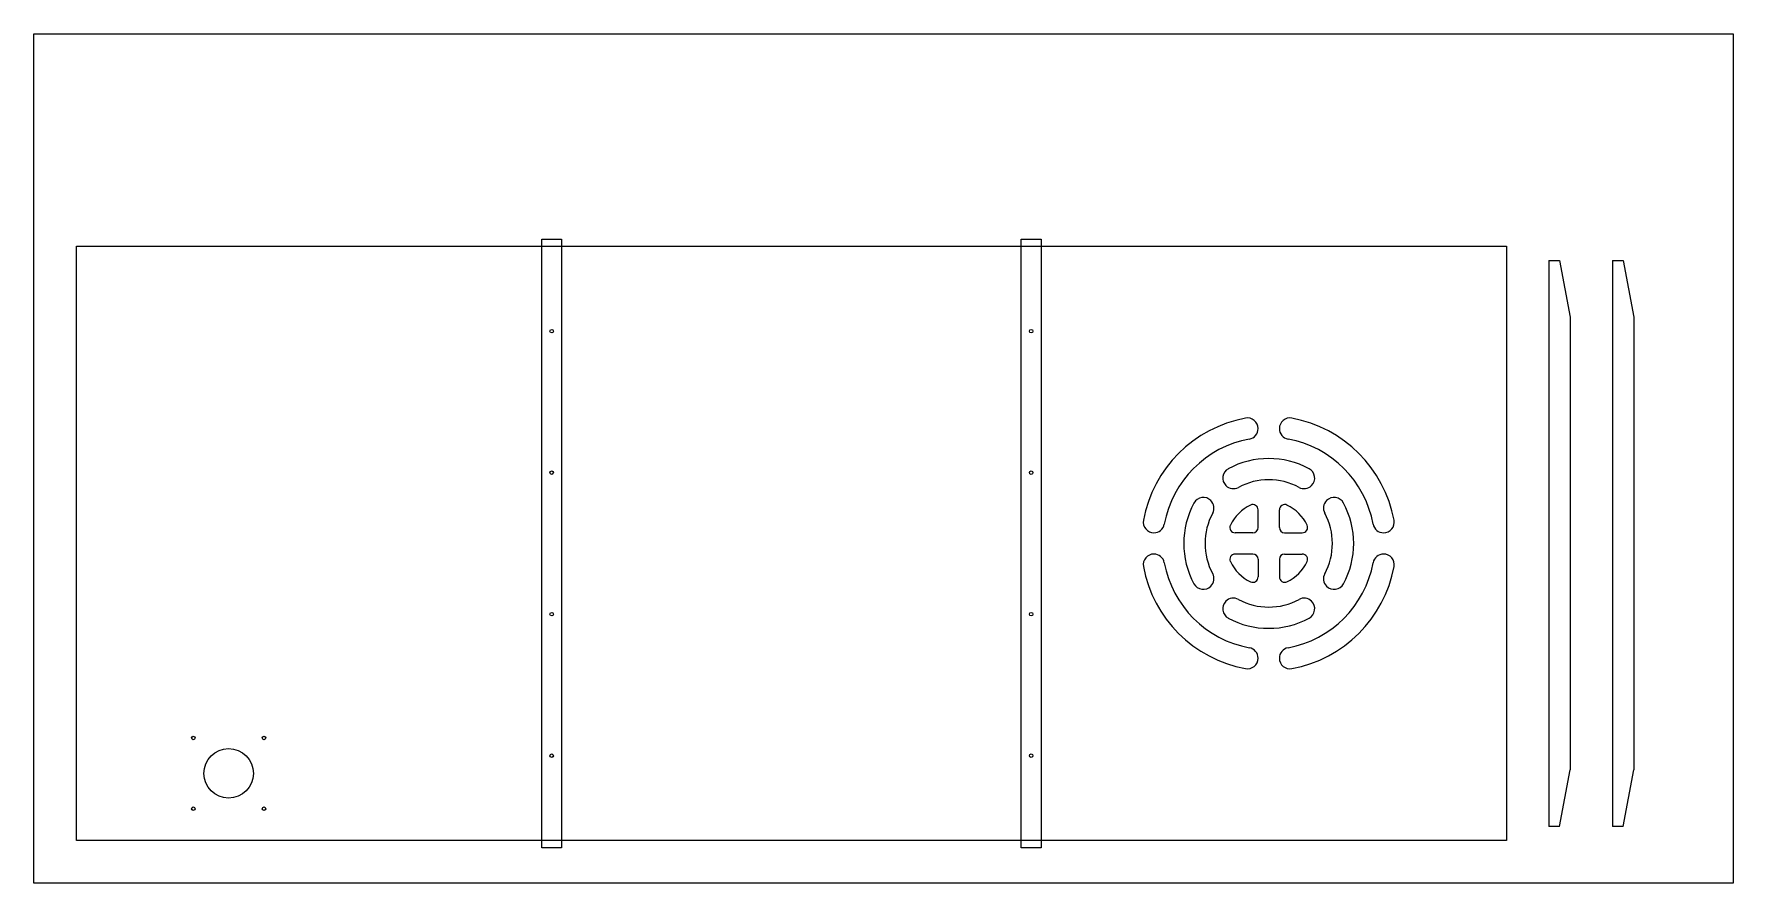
# Model space of a CAD drawing. Extents: x 349.5 to 409.5, y -251.2 to -221.2.
import ezdxf

# ---------------------------------------------------------------- set-up
doc = ezdxf.new("R2010")
doc.units = 0
doc.header["$LTSCALE"] = 21.5596
doc.header["$MEASUREMENT"] = 0
for name, color, linetype in [('0_WOOD', 7, 'CONTINUOUS'), ('3_250BIT_200DEP', 7, 'CONTINUOUS'), ('6_125BIT_750DEP', 7, 'CONTINUOUS'), ('7_250BIT_750OUTLINE', 7, 'CONTINUOUS'), ('8_250BIT_750TAB', 7, 'CONTINUOUS')]:
    doc.layers.add(name, color=color, linetype=linetype)

msp = doc.modelspace()

# ---------------------------------------------------------------- linework, layer by layer
at = {"layer": '0_WOOD', "color": 7, "linetype": 'CONTINUOUS'}
for p, q in [((349.479, -221.188), (409.479, -221.188)), ((349.479, -251.188), (349.479, -221.188)), ((409.479, -221.188), (409.479, -251.188)), ((409.479, -251.188), (349.479, -251.188))]:
    msp.add_line(p, q, dxfattribs=at)
at = {"layer": '3_250BIT_200DEP', "color": 7, "linetype": 'CONTINUOUS'}
for p, q in [((367.413, -249.938), (367.413, -228.438)), ((367.413, -228.438), (368.113, -228.438)), ((368.113, -228.438), (368.113, -249.938)), ((384.346, -249.938), (384.346, -228.438)), ((384.346, -228.438), (385.046, -228.438)), ((385.046, -228.438), (385.046, -249.938)), ((368.113, -249.938), (367.413, -249.938)), ((385.046, -249.938), (384.346, -249.938))]:
    msp.add_line(p, q, dxfattribs=at)
at = {"layer": '6_125BIT_750DEP', "color": 7, "linetype": 'CONTINUOUS'}
for centre in [(367.762, -231.688), (384.696, -231.688), (367.762, -236.688), (384.696, -236.688), (367.762, -241.688), (384.696, -241.688), (355.104, -246.062), (357.604, -246.062), (367.762, -246.688), (384.696, -246.688), (355.104, -248.562), (357.604, -248.562)]:
    msp.add_circle(centre, 0.0625, dxfattribs=at)
at = {"layer": '7_250BIT_750OUTLINE', "color": 7, "linetype": 'CONTINUOUS'}
for p, q in [((350.979, -228.688), (401.479, -228.688)), ((350.979, -249.688), (350.979, -228.688)), ((401.479, -228.688), (401.479, -249.688)), ((402.979, -229.188), (402.979, -249.188)), ((402.979, -229.188), (403.354, -229.188)), ((403.354, -229.188), (403.729, -231.188)), ((405.229, -229.188), (405.229, -249.188)), ((405.229, -229.188), (405.604, -229.188)), ((405.604, -229.188), (405.979, -231.188)), ((403.729, -231.188), (403.729, -247.188)), ((405.979, -231.188), (405.979, -247.188)), ((403.354, -249.188), (403.729, -247.188)), ((405.604, -249.188), (405.979, -247.188)), ((403.354, -249.188), (402.979, -249.188)), ((405.604, -249.188), (405.229, -249.188)), ((401.479, -249.688), (350.979, -249.688))]:
    msp.add_line(p, q, dxfattribs=at)
at = {"layer": '8_250BIT_750TAB', "color": 7, "linetype": 'CONTINUOUS'}
for p, q in [((393.458, -235.131), (393.458, -235.131)), ((392.708, -238.625), (392.708, -238.002)), ((393.458, -238.625), (393.458, -238.002)), ((392.521, -238.812), (391.897, -238.812)), ((393.646, -238.812), (394.269, -238.812)), ((397.139, -238.812), (397.139, -238.812)), ((392.521, -239.562), (391.897, -239.562)), ((392.708, -239.75), (392.708, -240.373)), ((393.458, -239.75), (393.458, -240.373)), ((393.646, -239.562), (394.269, -239.562))]:
    msp.add_line(p, q, dxfattribs=at)
msp.add_circle((356.354, -247.312), 0.875, dxfattribs=at)
for centre, radius, start, end in [((393.083, -239.188), 4.5, 100.47568, 169.52432), ((392.333, -235.131), 0.375, 0, 100.47568), ((392.333, -235.131), 0.375, -79.52432, 0), ((393.833, -235.131), 0.375, 79.52432, 180), ((393.833, -235.131), 0.375, -180, -100.47568), ((393.083, -239.188), 4.5, 10.47568, 79.52432), ((393.083, -239.188), 3.75, 100.47568, 169.52432), ((393.083, -239.188), 3.75, 10.47568, 79.52432), ((393.083, -239.188), 3, 61.60155, 118.39845), ((391.835, -236.878), 0.375, 118.39845, -135), ((393.083, -239.188), 2.25, 61.60155, 118.39845), ((394.332, -236.878), 0.375, -45, 61.60155), ((390.774, -237.939), 0.375, 45, 151.60155), ((391.835, -236.878), 0.375, -135, -61.60155), ((394.332, -236.878), 0.375, -118.39845, -45), ((395.392, -237.939), 0.375, 28.39845, 135), ((393.083, -239.188), 3, 151.60155, -151.60155), ((393.083, -239.188), 2.25, 151.60155, -151.60155), ((390.774, -237.939), 0.375, -28.39845, 45), ((393.083, -239.188), 1.5, 115.37693, 154.62307), ((392.521, -238.002), 0.188, 0, 115.37693), ((393.646, -238.002), 0.188, 64.62307, 180), ((393.083, -239.188), 1.5, 25.37693, 64.62307), ((395.392, -237.939), 0.375, 135, -151.60155), ((393.083, -239.188), 2.25, -28.39845, 28.39845), ((393.083, -239.188), 3, -28.39845, 28.39845), ((389.027, -238.438), 0.375, 169.52432, -90), ((389.027, -238.438), 0.375, -90, -10.47568), ((391.897, -238.625), 0.188, 154.62307, -90), ((392.521, -238.625), 0.188, -90, 0), ((393.646, -238.625), 0.188, 180, -90), ((394.269, -238.625), 0.188, -90, 25.37693), ((397.139, -238.438), 0.375, -169.52432, -90), ((397.139, -238.438), 0.375, -90, 10.47568), ((389.027, -239.938), 0.375, 90, -169.52432), ((389.027, -239.938), 0.375, 10.47568, 90), ((393.083, -239.188), 3.75, -169.52432, -100.47568), ((391.897, -239.75), 0.188, 90, -154.62307), ((393.083, -239.188), 1.5, -154.62307, -115.37693), ((392.521, -239.75), 0.188, 0, 90), ((393.646, -239.75), 0.188, 90, 180), ((393.083, -239.188), 1.5, -64.62307, -25.37693), ((393.083, -239.188), 3.75, -79.52432, -10.47568), ((394.269, -239.75), 0.188, -25.37693, 90), ((397.139, -239.938), 0.375, 90, 169.52432), ((397.139, -239.938), 0.375, -10.47568, 90), ((393.083, -239.188), 4.5, -169.52432, -100.47568), ((390.774, -240.436), 0.375, -45, 28.39845), ((392.521, -240.373), 0.188, -115.37693, 0), ((393.646, -240.373), 0.188, 180, -64.62307), ((393.083, -239.188), 4.5, -79.52432, -10.47568), ((395.392, -240.436), 0.375, 151.60155, -135), ((390.774, -240.436), 0.375, -151.60155, -45), ((391.835, -241.497), 0.375, 61.60155, 135), ((393.083, -239.188), 2.25, -118.39845, -61.60155), ((394.332, -241.497), 0.375, 45, 118.39845), ((395.392, -240.436), 0.375, -135, -28.39845), ((391.835, -241.497), 0.375, 135, -118.39845), ((394.332, -241.497), 0.375, -61.60155, 45), ((393.083, -239.188), 3, -118.39845, -61.60155), ((392.333, -243.244), 0.375, 0, 79.52432), ((393.833, -243.244), 0.375, 100.47568, -180), ((392.333, -243.244), 0.375, -100.47568, 0), ((393.833, -243.244), 0.375, 180, -79.52432)]:
    msp.add_arc(centre, radius, start, end, dxfattribs=at)

doc.saveas('drawing.dxf')
